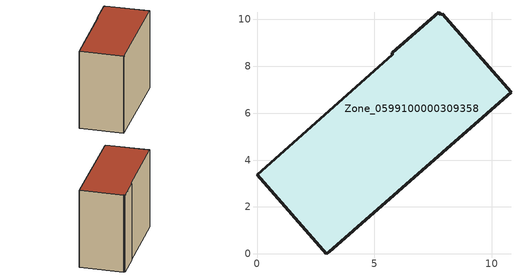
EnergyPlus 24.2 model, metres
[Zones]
Zone_0599100000309358
 floor ground (C_G): 7.88,10.24 10.82,6.88 3.08,0.09 2.94,0 0,3.37 5.77,8.48 5.76,8.58 7.74,10.3 7.82,10.2 z0
 wall outside (C_F): 2.94,0 3.08,0.09 10.82,6.88 7.88,10.24 7.82,10.2 7.74,10.3 5.76,8.58 5.77,8.48 0,3.37 2.94,0 z0:8.31
 roof outside (C_R): 10.82,6.88 7.88,10.24 7.82,10.2 7.74,10.3 5.76,8.58 5.77,8.48 0,3.37 2.94,0 3.08,0.09 z8.31
[BUILDING]
Pand.0599100000309358: North Axis=0; Terrain=City; Loads Convergence Tolerance Value=0.04; Temperature Convergence Tolerance Value=0.4; Solar Distribution=FullExterior; Maximum Number of Warmup Days=25; Minimum Number of Warmup Days=1
[Site:Location]
Rotterdam.The.Hague.AP_ZH_NLD Design_Conditions: Latitude=51.96; Longitude=4.45; Time Zone=1; Elevation=-4.5
[SITE:GROUNDTEMPERATURE:BUILDINGSURFACE]
18, 18, 18, 18, 18, 18, 18, 18, 18, 18, 18, 18
[MATERIAL] Thermal Absorptance=0.9; Solar Absorptance=0.7; Visible Absorptance=0.7
Name | Roughness | Thickness | Conductivity | Density | Specific Heat
G.TI.1946 | MediumSmooth | 0.15 | 1 | 540 | 1210
F.TI.1946 | Rough | 0.3 | 0.857143 | 1920 | 840
R.TI.1946 | MediumRough | 0.2 | 0.1 | 1500 | 1000
[CONSTRUCTION]
C_G: G.TI.1946
C_F: F.TI.1946
C_R: R.TI.1946
[ZONE]
Zone_0599100000309358: Type=1; Multiplier=1; Ceiling Height=Autocalculate; Volume=Autocalculate; Floor Area=autocalculate; Part of Total Floor Area=Yes
[ZONEINFILTRATION:DESIGNFLOWRATE]
Infil_Zone_0599100000309358: Zone or ZoneList or Space or SpaceList=Zone_0599100000309358; Schedule=AlwaysOn; Design Flow Rate Calculation Method=Flow/Area; Flow Rate per Floor Area=0.003; Constant Term Coefficient=1; Temperature Term Coefficient=0; Velocity Term Coefficient=0; Velocity Squared Term Coefficient=0
[HVACTEMPLATE:ZONE:IDEALLOADSAIRSYSTEM]
Zone_0599100000309358: Maximum Heating Supply Air Temperature=50; Minimum Cooling Supply Air Temperature=13; Maximum Heating Supply Air Humidity Ratio=0.0156; Minimum Cooling Supply Air Humidity Ratio=0.0077; Heating Limit=NoLimit; Cooling Limit=NoLimit; Dehumidification Control Type=ConstantSensibleHeatRatio; Cooling Sensible Heat Ratio=0.7; Dehumidification Setpoint=60; Humidification Control Type=None; Humidification Setpoint=30; Outdoor Air Method=None; Outdoor Air Flow Rate per Person=0.00944; Outdoor Air Flow Rate per Zone Floor Area=0; Outdoor Air Flow Rate per Zone=0; Demand Controlled Ventilation Type=None; Outdoor Air Economizer Type=NoEconomizer; Heat Recovery Type=None; Sensible Heat Recovery Effectiveness=0.7; Latent Heat Recovery Effectiveness=0.65
[ZONECONTROL:THERMOSTAT]
ThermostatControl_Zone_0599100000309358: Zone or ZoneList=Zone_0599100000309358; Control Type Schedule=DualSetpointControlType; Control 1=Thermostat_Zone_0599100000309358; Temperature Difference Between Cutout And Setpoint=0
[THERMOSTATSETPOINT:DUALSETPOINT]
Thermostat_Zone_0599100000309358: Heating Setpoint Temperature Schedule=HeatingSetpoint_Zone_0599100000309358; Cooling Setpoint Temperature Schedule=CoolingSetpoint_Zone_0599100000309358
[SCHEDULE:COMPACT]
HeatingSetpoint_Zone_0599100000309358: Through: 12/31, For: AllDays, Until: 24:00, 21
CoolingSetpoint_Zone_0599100000309358: Through: 12/31, For: AllDays, Until: 24:00, 24
DualSetpointControlType: Through: 12/31, For: AllDays, Until: 24:00, 4
AlwaysOn: Through: 12/31, For: AllDays, Until: 24:00, 1
